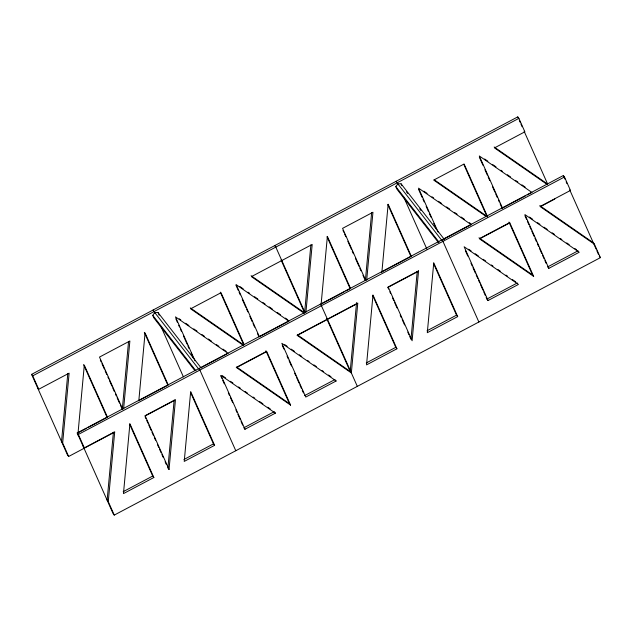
<?xml version="1.0" encoding="UTF-8"?>
<svg xmlns="http://www.w3.org/2000/svg" width="632" height="632" viewBox="0 0 632 632"><rect width="100%" height="100%" fill="white"/><g stroke="black" fill="none" stroke-linecap="round" stroke-linejoin="round"><path stroke-width="0.95" d="M67.79 373.646L61.525 441.571L62.663 443.032L68.651 456.478L113.792 432.572M62.663 443.032L69.109 373.172L38.726 389.265L37.588 387.795M77.855 434.99L84.301 365.13L107.44 417.104M113.397 432.264L107.132 500.181L108.27 501.65L114.258 515.096L600.4 257.643L594.412 244.205L593.274 242.735L539.76 205.621M108.27 501.65L114.716 431.79L84.333 447.883L83.187 446.413M122.292 409.386L128.557 341.47M123.611 408.912L129.876 340.988L99.493 357.08L122.632 409.062M138.803 400.87L145.068 332.945L168.215 384.928M174.163 400.08L167.899 468.004L169.036 469.465L175.483 399.606L145.099 415.698L169.036 469.465M251.086 275.726L304.6 312.84L310.865 244.924M305.92 312.366L312.184 244.45L251.418 276.626L304.118 313.188M321.111 304.324L327.376 236.4L350.515 288.382M356.559 302.57L350.199 371.458L351.345 372.927L357.783 303.068L297.016 335.244L351.345 372.927M371.632 212.739L365.367 280.663L362.973 275.283M366.686 280.189L372.951 212.265L342.568 228.357L365.707 280.339M381.878 272.139L388.143 204.223L411.282 256.197M417.238 271.357L410.974 339.281L409.773 336.595M194.798 370.534L153.939 318.014L152.746 315.321L154.777 312.587L158.008 312.54L201.268 368.14M438.474 242.577L397.015 189.292L395.822 186.598L397.852 183.865L401.083 183.817L444.343 239.417M68.651 456.478L67.513 455.008L31.6 374.357L517.742 116.904L518.888 118.374L524.868 131.819L494.485 147.904L547.186 184.465M31.6 374.357L32.738 375.819L518.888 118.374M114.258 515.096L113.112 513.626L77.207 432.967L563.349 175.522L564.487 176.992L570.475 190.43L540.091 206.522L594.412 244.205M78.455 432.604L86.268 428.464M88.006 427.548L107.1 417.428L83.558 364.553M139.222 400.419L167.867 385.251L144.325 332.377M201.727 367.318L226.904 353.991M259.886 336.516L288.54 321.348M321.522 303.881L344.1 291.929M345.83 291.004L350.175 288.706L327.028 236.731M381.428 272.155L410.942 256.529L387.803 204.547M443.933 239.054L470.84 224.81M502.092 208.26L525.532 195.841M527.27 194.925L531.607 192.626M77.207 432.967L78.344 434.437L564.487 176.992M145.044 416.022L174.558 400.388M237.063 367.287L266.578 351.661M297.83 335.11L356.867 303.85M388.119 287.299L417.634 271.665M480.138 238.564L509.653 222.938M540.905 206.388L554.793 199.033M123.193 491.68L152.707 476.046L153.845 477.516L123.461 493.608L129.908 423.74L153.845 477.516M183.959 459.496L213.474 443.869L214.611 445.331L184.228 461.423L190.674 391.563L214.611 445.331M304.624 395.6L335.007 379.508M366.26 362.958L395.782 347.324L396.92 348.793L366.536 364.877L372.975 295.018L396.92 348.793M427.034 330.773L456.549 315.147L457.687 316.608L427.303 332.701L433.75 262.841L457.687 316.608M486.134 297.261L486.932 299.055L517.316 282.962M578.082 250.786L547.699 266.87L548.837 268.339L579.22 252.247L524.9 214.572L548.837 268.339M244.995 429.247L275.386 413.154L274.241 411.685L243.857 427.777L244.995 429.247L221.058 375.471L275.386 413.154M488.07 300.516L518.453 284.432L464.133 246.749L488.07 300.516L486.932 299.055M494.161 147.003L547.668 184.117L524.126 131.243M484.641 158.988L487.88 161.231M492.747 164.612L495.994 166.856M500.86 170.229L502.479 171.359M507.346 174.732L510.585 176.984M515.451 180.357L517.885 182.04M521.937 184.852L525.184 187.104M531.994 192.507L479.293 155.954L502.44 207.928M529.434 217.037L532.681 219.288M537.54 222.662L539.973 224.352M544.026 227.165L547.273 229.416M552.139 232.789L554.572 234.472M560.244 238.414L561.864 239.536M566.73 242.909L569.163 244.6M574.844 248.534L576.463 249.656M434.2 179.749L486.901 216.302L463.762 164.32M486.419 216.642L433.718 180.088L464.101 163.996L487.643 216.871M423.874 191.164L427.113 193.416M431.98 196.789L433.599 197.911M438.466 201.292L441.713 203.536M446.571 206.909L449.818 209.16M454.684 212.534L457.118 214.224M461.17 217.037L464.409 219.288M469.276 222.662L470.903 223.783M471.227 224.684L418.526 188.131L438.079 232.047M478.993 237.798L532.507 274.92L533.645 276.382L479.325 238.706L509.708 222.614L533.645 276.382M468.668 249.221L471.101 250.904M475.153 253.716L478.392 255.968M483.259 259.341L485.692 261.032M491.372 264.966L492.992 266.096M497.858 269.469L500.291 271.152M505.963 275.094L507.583 276.216M512.449 279.589L515.696 281.84M239.947 286.58L243.186 288.832M248.052 292.205L249.68 293.335M254.538 296.708L257.785 298.96M262.651 302.333L265.085 304.016M269.137 306.828L272.376 309.08M277.243 312.453L280.49 314.704M285.348 318.078L287.781 319.76M288.927 321.23L236.218 284.677L259.365 336.651M297.498 334.905L350.199 371.458L326.665 318.583M284.74 344.637L287.173 346.328M291.226 349.141L294.473 351.384M299.331 354.757L301.764 356.448M307.444 360.382L309.064 361.512M313.93 364.885L316.363 366.568M322.036 370.51L323.655 371.632M328.522 375.005L330.955 376.696M190.319 307.91L243.833 345.025L220.292 292.15M243.352 345.364L190.643 308.811L221.026 292.719L244.173 344.701M179.18 318.765L180.799 319.887M185.666 323.26L188.905 325.512M193.771 328.885L197.018 331.136M201.885 334.51L204.31 336.2M208.37 339.013L211.609 341.256M216.476 344.637L218.909 346.32M222.962 349.133L226.209 351.384M228.16 353.414L175.451 316.853L195.004 360.769M236.731 367.089L289.432 403.643L290.578 405.104L236.25 367.429L266.633 351.337L290.578 405.104M222.353 375.692L225.592 377.944M230.459 381.317L232.892 383.008M238.564 386.942L240.192 388.064M245.05 391.445L247.483 393.128M253.163 397.062L254.783 398.192M259.649 401.565L262.888 403.816M267.755 407.19L270.188 408.872M599.262 256.181L600.4 257.643M406.487 191.907L407.687 193.455M419.703 208.9L420.904 210.44M396.209 181.266L398.144 184.528M441.815 239.883L442.953 241.353L478.866 322.004M397.852 183.865L441.713 240.239M395.822 186.598L439.082 242.206M274.675 245.635L275.813 247.096L304.94 312.516M320.274 304.245L321.419 305.714L357.325 386.365M153.134 309.996L155.077 313.251M198.74 368.606L199.878 370.076L235.791 450.734M154.777 312.587L198.645 368.962M152.746 315.321L196.007 370.929M563.349 175.522L564.945 179.109M566.146 181.795L566.943 183.588M569.732 189.861L596.071 249.008M596.869 250.801L598.465 254.388M517.742 116.904L518.54 118.698M519.338 120.491L520.136 122.284M520.934 124.077L522.135 126.763M524.955 215.788L526.551 219.375M527.349 221.168L528.944 224.755M529.742 226.548L530.943 229.234M531.741 231.028L534.135 236.407M534.933 238.193L536.529 241.78M537.326 243.573L538.519 246.259M539.317 248.052L541.711 253.432M542.509 255.225L544.105 258.804M544.903 260.597L546.103 263.291M508.965 222.045L532.507 274.92M479.348 157.178L482.943 165.236M484.934 169.724L487.327 175.096M488.133 176.889L489.729 180.476M492.518 186.748L494.911 192.128M495.709 193.921L497.305 197.5M498.506 200.194L499.304 201.979M500.102 203.773L501.697 207.359M465.381 250.659L467.775 256.039M470.974 263.204L472.167 265.898M472.965 267.692L475.359 273.063M476.157 274.857L477.752 278.443M478.55 280.237L479.751 282.923M480.549 284.716L482.943 290.096M483.741 291.881L485.337 295.468M418.582 189.355L422.176 197.421M422.974 199.214L424.167 201.9M426.166 206.38L428.559 211.76M429.357 213.553L430.953 217.139M433.742 223.412L436.135 228.784M401.083 183.817L401.881 185.603M433.402 263.165L456.549 315.147M403.73 197.073L426.877 249.055M387.827 287.299L388.625 289.093M389.826 291.787L390.623 293.572M392.614 298.059L393.815 300.745M394.613 302.538L397.007 307.91M400.198 315.084L401.391 317.77M402.189 319.563L404.583 324.943M407.782 332.108L408.975 334.802M372.635 295.349L395.782 347.324M343.018 230.475L343.816 232.268M344.622 234.061L345.815 236.747M347.813 241.234L351.4 249.3M352.198 251.086L353.399 253.78M355.389 258.259L358.984 266.325M359.782 268.118L360.975 270.804M281.058 259.973L304.6 312.84M282.283 345.412L283.879 348.998M287.07 356.164L288.271 358.858M289.069 360.643L291.463 366.023M294.654 373.196L295.847 375.882M296.645 377.675L299.039 383.047M299.837 384.841L301.432 388.427M302.23 390.221L303.431 392.907M265.89 350.768L289.432 403.643M235.878 285L238.272 290.38M239.07 292.174L240.271 294.86M242.261 299.339L245.856 307.405M246.654 309.198L247.847 311.884M249.845 316.371L252.239 321.743M253.037 323.537L254.633 327.123M257.429 333.396L259.025 336.982M220.718 375.803L221.911 378.489M222.709 380.282L224.305 383.869M228.294 392.828L229.495 395.514M230.293 397.307L232.687 402.687M235.878 409.852L237.071 412.546M237.877 414.331L240.271 419.711M241.069 421.505L242.664 425.091M175.909 318.978L177.505 322.557M178.706 325.251L179.504 327.036M180.302 328.83L181.495 331.524M183.493 336.003L187.08 344.069M187.878 345.862L189.079 348.548M191.069 353.027L193.463 358.407M158.008 312.54L159.209 315.226M190.73 392.788L213.474 443.869M161.057 326.697L183.406 376.877M145.155 416.923L145.953 418.716M146.75 420.509L147.951 423.195M148.749 424.988L151.143 430.36M151.941 432.154L153.536 435.74M154.334 437.534L155.527 440.22M157.526 444.707L158.719 447.393M159.517 449.186L161.113 452.765M161.91 454.558L163.111 457.252M165.102 461.731L166.303 464.417M129.56 424.072L152.707 476.046M100.346 360.098L101.144 361.891M101.942 363.684L104.335 369.056M105.133 370.85L106.729 374.436M107.93 377.122L108.728 378.916M109.526 380.709L111.919 386.089M112.717 387.874L114.313 391.461M115.514 394.155L116.312 395.94M117.11 397.733L119.503 403.113M120.301 404.907L121.897 408.493M78.344 434.437L84.333 447.883M32.738 375.819L38.726 389.265M418.558 270.883L412.111 340.743L388.167 286.975L418.558 270.883M336.153 380.97L305.77 397.062L281.825 343.295L336.153 380.97"/></g></svg>
